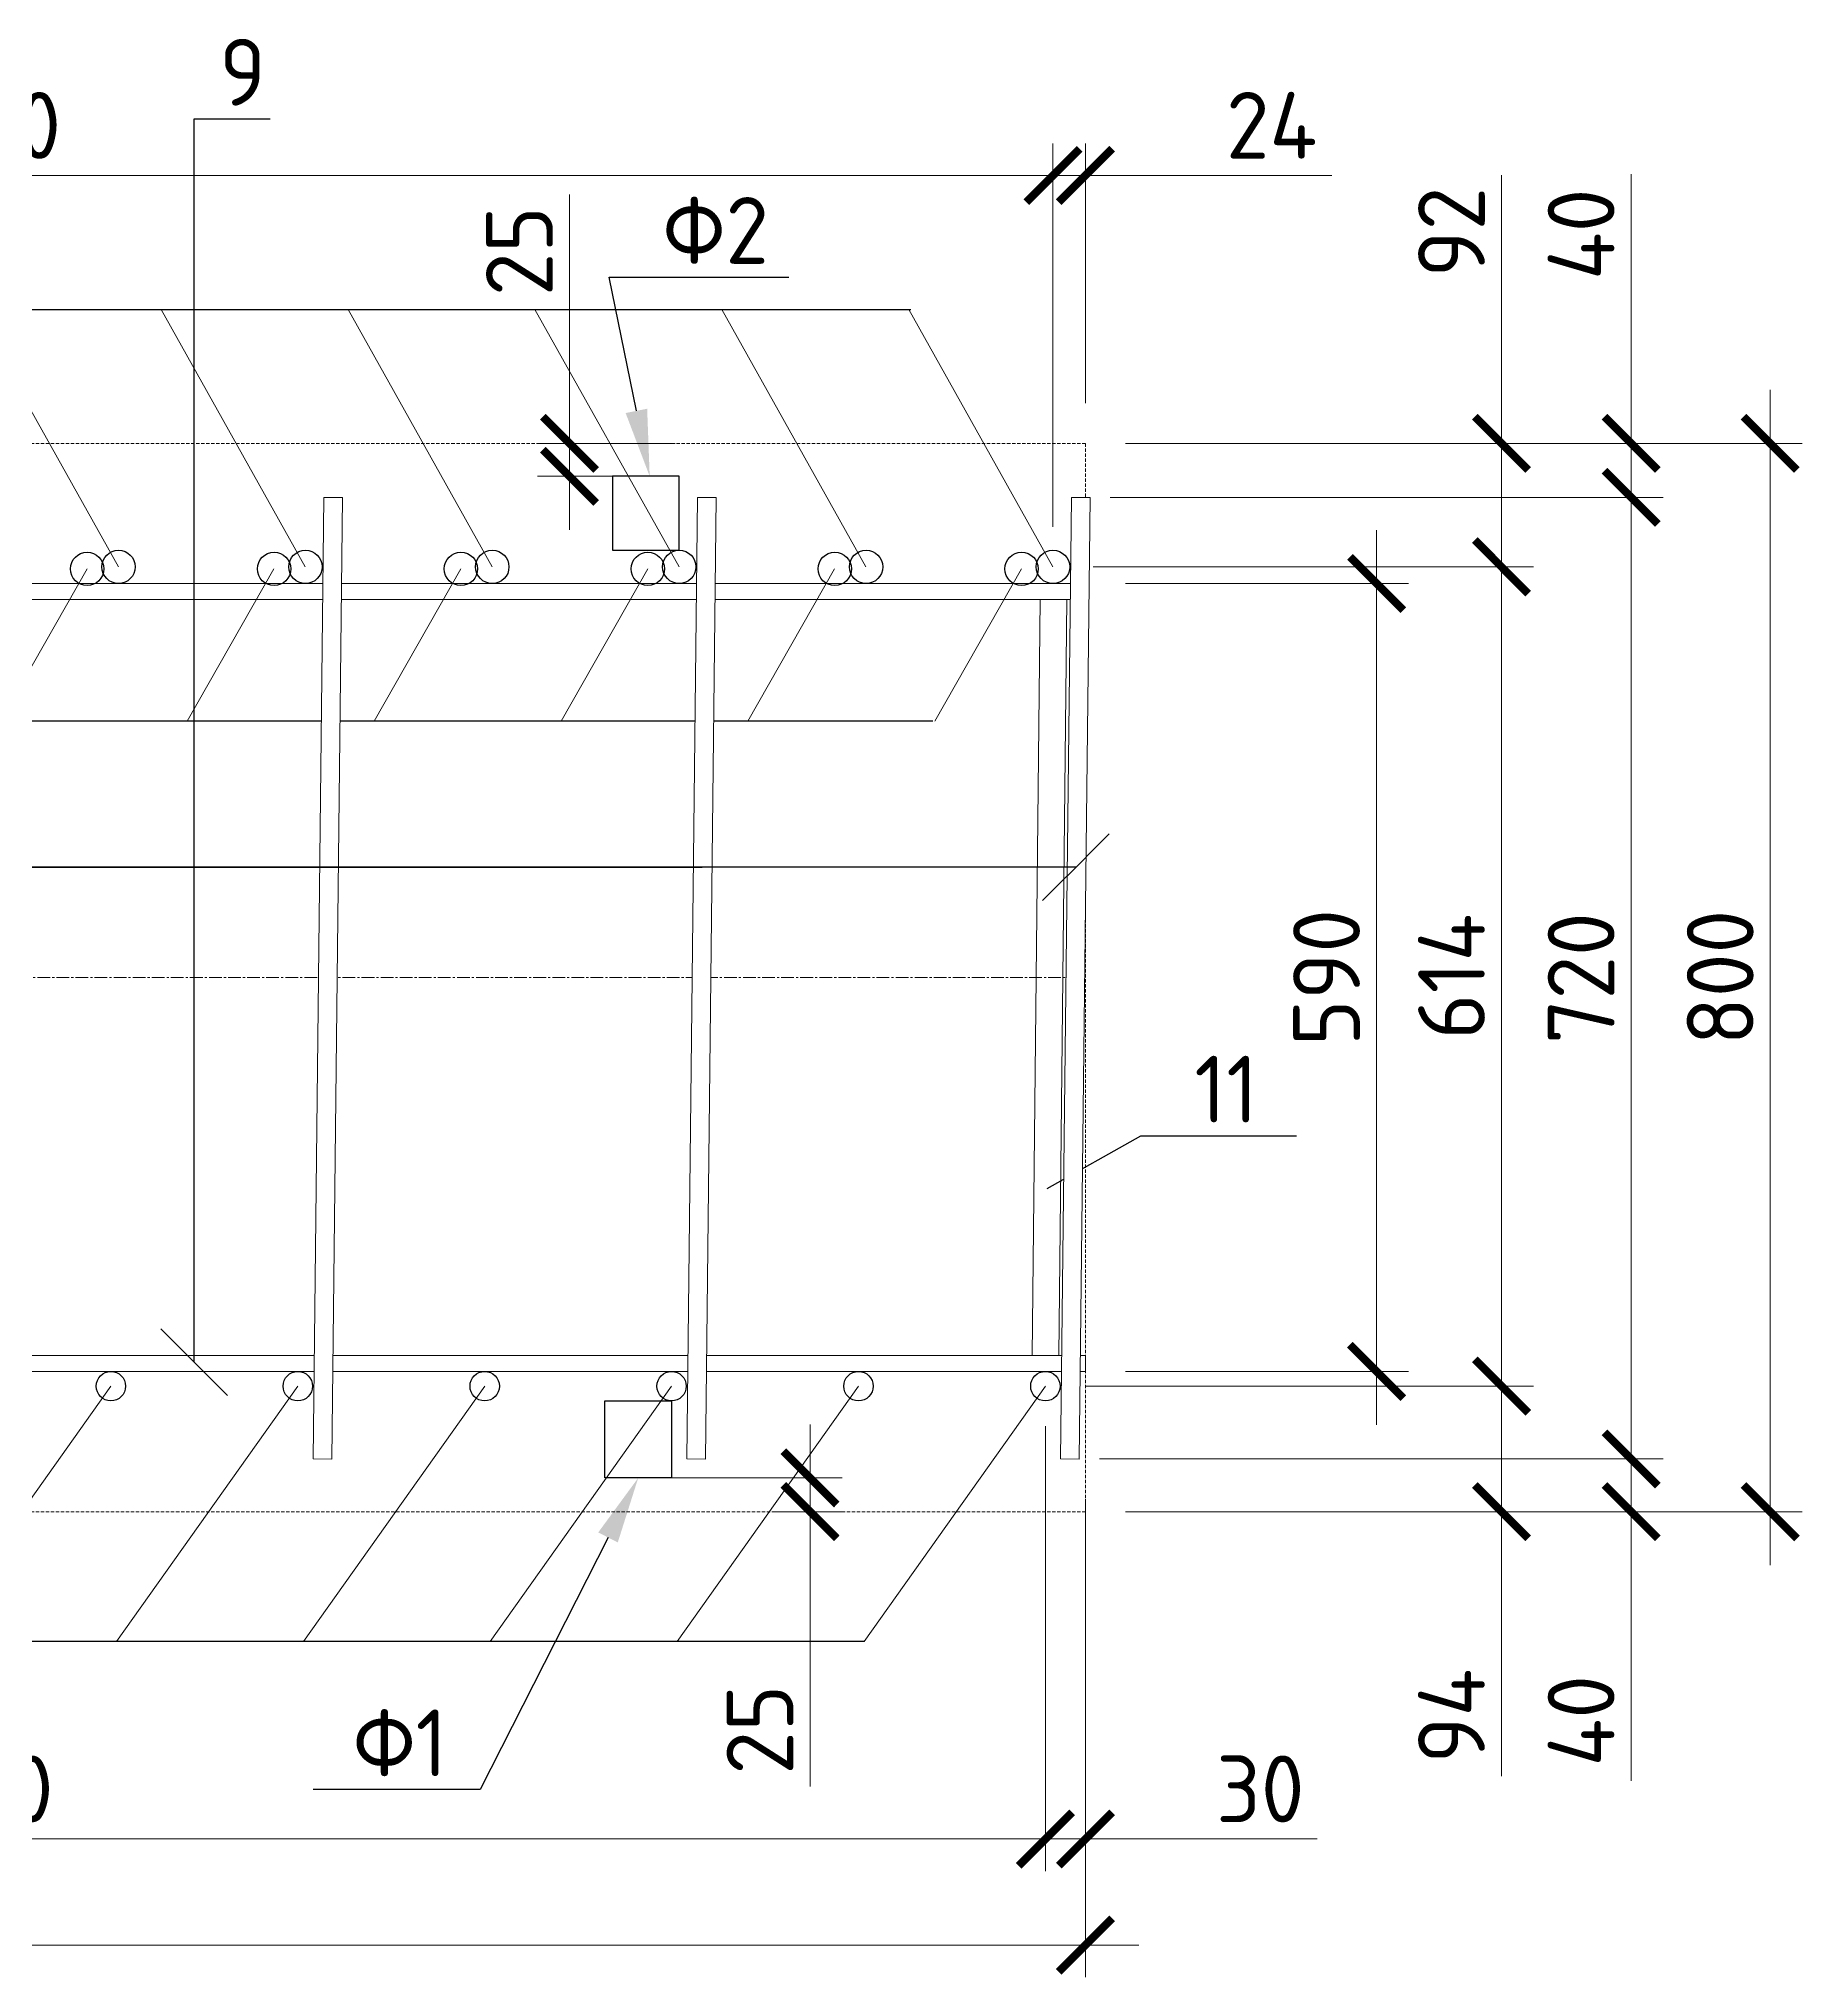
# Model space of a CAD drawing. Header units: millimetres. Extents: x -65574 to 111613, y -106550 to -50518.
# Drawn here: x 19927 to 21248, y -63992 to -62541 of the extents above; entities that cross this region are included whole.
import ezdxf
from ezdxf import colors
from ezdxf.entities.mleader import LeaderData, LeaderLine
from ezdxf.math import Vec2, Vec3

# ---------------------------------------------------------------- set-up
doc = ezdxf.new("R2010")
doc.units = ezdxf.units.MM
doc.linetypes.add('CENTER2', pattern=[28.575, 19.05, -3.175, 3.175, -3.175])
doc.linetypes.add('невидимая', pattern=[0.375, 0.25, -0.125])
doc.layers.get('Defpoints').update_dxf_attribs({"color": 6})
doc.styles.add('GOST-2.304_Type-B', font='GOST Common.ttf')
doc.dimstyles.new('УРСТ', dxfattribs={"dimtxt": 2.5, "dimasz": 2, "dimexe": 1.2, "dimexo": 1.5, "dimtad": 1, "dimdec": 0, "dimrnd": 1, "dimtxsty": 'GOST-2.304_Type-B', "dimblk": 'ARCHTICK', "dimcen": 2, "dimdle": 2, "dimazin": 3, "dimtfac": 1, "dimtdec": 0, "dimtmove": 1, "dimatfit": 0, "dimldrblk": 'NONE', "dimlwd": 15, "dimlwe": 15, "dimarcsym": 0})

# ---------------------------------------------------------------- blocks, each defined once
blk = doc.blocks.new('_ArchTick')
at = {"color": 0, "linetype": 'ByBlock', "const_width": 0.15}
blk.add_lwpolyline([(-0.5, -0.5), (0.5, 0.5)], dxfattribs=at)
blk = doc.blocks.new('*D309')
at = {"color": 0, "lineweight": 15, "ltscale": 100, "transparency": 16777216}
for p, q in [((18866.8, -62906.1), (18866.8, -62619)), ((20686.8, -62906.1), (20686.8, -62619)), ((18826.8, -62643), (20726.8, -62643))]:
    blk.add_line(p, q, dxfattribs=at)
at = {"layer": 'Defpoints', "color": 0, "lineweight": -2, "ltscale": 100, "transparency": 16777216}
for p in [(20686.8, -62643), (18866.8, -62936.1), (20686.8, -62936.1)]:
    blk.add_point(p, dxfattribs=at)
at = {"color": 0, "lineweight": 15, "ltscale": 100, "transparency": 16777216, "xscale": 40, "yscale": 40, "zscale": 40, "rotation": 180}
blk.add_blockref('_ArchTick', (18866.8, -62643), dxfattribs=at)
at = {"color": 0, "lineweight": 15, "ltscale": 100, "transparency": 16777216, "xscale": 40, "yscale": 40, "zscale": 40}
blk.add_blockref('_ArchTick', (20686.8, -62643), dxfattribs=at)
at = {"color": 0, "lineweight": 15, "ltscale": 100, "transparency": 16777216, "insert": (19776.8, -62605.5), "char_height": 50, "attachment_point": 5, "style": 'GOST-2.304_Type-B'}
blk.add_mtext('\\A1;13х140=1820', dxfattribs=at)
blk = doc.blocks.new('_None')
blk = doc.blocks.new('*D311')
at = {"color": 0, "lineweight": 15, "ltscale": 100, "transparency": 16777216}
for p, q in [((20686.8, -62906.1), (20686.8, -62619)), ((20711.1, -62813.6), (20711.1, -62619)), ((20686.8, -62643), (20646.8, -62643)), ((20686.8, -62643), (20711.1, -62643)), ((20686.8, -62643), (20711.1, -62643)), ((20711.1, -62643), (20751.1, -62643)), ((20895.6, -62643), (20711.1, -62643))]:
    blk.add_line(p, q, dxfattribs=at)
at = {"layer": 'Defpoints', "color": 0, "lineweight": -2, "ltscale": 100, "transparency": 16777216}
for p in [(20711.1, -62643), (20711.1, -62843.6), (20686.8, -62936.1)]:
    blk.add_point(p, dxfattribs=at)
at = {"color": 0, "lineweight": 15, "ltscale": 100, "transparency": 16777216, "xscale": 40, "yscale": 40, "zscale": 40}
blk.add_blockref('_ArchTick', (20686.8, -62643), dxfattribs=at)
at = {"color": 0, "lineweight": 15, "ltscale": 100, "transparency": 16777216, "xscale": 40, "yscale": 40, "zscale": 40, "rotation": 180}
blk.add_blockref('_ArchTick', (20711.1, -62643), dxfattribs=at)
at = {"color": 0, "lineweight": 15, "ltscale": 100, "transparency": 16777216, "insert": (20850.6, -62605.5), "char_height": 50, "attachment_point": 5, "style": 'GOST-2.304_Type-B'}
blk.add_mtext('\\A1;24', dxfattribs=at)
blk = doc.blocks.new('*D312')
at = {"color": 0, "lineweight": 15, "ltscale": 100, "transparency": 16777216}
for p, q in [((18861.1, -63579.6), (18861.1, -63912.7)), ((20681.1, -63579.6), (20681.1, -63912.7)), ((18821.1, -63888.7), (20721.1, -63888.7))]:
    blk.add_line(p, q, dxfattribs=at)
at = {"layer": 'Defpoints', "color": 0, "lineweight": -2, "ltscale": 100, "transparency": 16777216}
for p in [(18861.1, -63549.6), (20681.1, -63549.6), (20681.1, -63888.7)]:
    blk.add_point(p, dxfattribs=at)
at = {"color": 0, "lineweight": 15, "ltscale": 100, "transparency": 16777216, "xscale": 40, "yscale": 40, "zscale": 40, "rotation": 180}
blk.add_blockref('_ArchTick', (18861.1, -63888.7), dxfattribs=at)
at = {"color": 0, "lineweight": 15, "ltscale": 100, "transparency": 16777216, "xscale": 40, "yscale": 40, "zscale": 40}
blk.add_blockref('_ArchTick', (20681.1, -63888.7), dxfattribs=at)
at = {"color": 0, "lineweight": 15, "ltscale": 100, "transparency": 16777216, "insert": (19771.1, -63851.2), "char_height": 50, "attachment_point": 5, "style": 'GOST-2.304_Type-B'}
blk.add_mtext('\\A1;13х140=1820', dxfattribs=at)
blk = doc.blocks.new('*D314')
at = {"color": 0, "lineweight": 15, "ltscale": 100, "transparency": 16777216}
for p, q in [((20681.1, -63579.6), (20681.1, -63912.7)), ((20711.1, -63673.6), (20711.1, -63912.7)), ((20681.1, -63888.7), (20641.1, -63888.7)), ((20681.1, -63888.7), (20711.1, -63888.7)), ((20681.1, -63888.7), (20711.1, -63888.7)), ((20711.1, -63888.7), (20751.1, -63888.7)), ((20884.6, -63888.7), (20711.1, -63888.7))]:
    blk.add_line(p, q, dxfattribs=at)
at = {"layer": 'Defpoints', "color": 0, "lineweight": -2, "ltscale": 100, "transparency": 16777216}
for p in [(20681.1, -63549.6), (20711.1, -63643.6), (20711.1, -63888.7)]:
    blk.add_point(p, dxfattribs=at)
at = {"color": 0, "lineweight": 15, "ltscale": 100, "transparency": 16777216, "xscale": 40, "yscale": 40, "zscale": 40}
blk.add_blockref('_ArchTick', (20681.1, -63888.7), dxfattribs=at)
at = {"color": 0, "lineweight": 15, "ltscale": 100, "transparency": 16777216, "xscale": 40, "yscale": 40, "zscale": 40, "rotation": 180}
blk.add_blockref('_ArchTick', (20711.1, -63888.7), dxfattribs=at)
at = {"color": 0, "lineweight": 15, "ltscale": 100, "transparency": 16777216, "insert": (20842.1, -63851.2), "char_height": 50, "attachment_point": 5, "style": 'GOST-2.304_Type-B'}
blk.add_mtext('\\A1;30', dxfattribs=at)
blk = doc.blocks.new('*D315')
at = {"color": 0, "lineweight": 15, "ltscale": 100, "transparency": 16777216}
for p, q in [((20929.2, -62908.6), (20929.2, -63578.6)), ((20741.1, -62948.6), (20953.2, -62948.6)), ((20741.1, -63538.6), (20953.2, -63538.6))]:
    blk.add_line(p, q, dxfattribs=at)
at = {"layer": 'Defpoints', "color": 0, "lineweight": -2, "ltscale": 100, "transparency": 16777216}
for p in [(20711.1, -62948.6), (20711.1, -63538.6), (20929.2, -63538.6)]:
    blk.add_point(p, dxfattribs=at)
at = {"color": 0, "lineweight": 15, "ltscale": 100, "transparency": 16777216, "xscale": 40, "yscale": 40, "zscale": 40}
for p, rotation in [((20929.2, -62948.6), 90), ((20929.2, -63538.6), 270)]:
    blk.add_blockref('_ArchTick', p, dxfattribs=dict(at, rotation=rotation))
at = {"color": 0, "lineweight": 15, "ltscale": 100, "transparency": 16777216, "insert": (20891.7, -63243.6), "char_height": 50, "attachment_point": 5, "rotation": 90, "style": 'GOST-2.304_Type-B'}
blk.add_mtext('\\A1;590', dxfattribs=at)
blk = doc.blocks.new('*D316')
at = {"color": 0, "lineweight": 15, "ltscale": 100, "transparency": 16777216}
for p, q in [((21022.8, -62896.1), (21022.8, -63589.6)), ((20716.8, -62936.1), (21046.8, -62936.1)), ((20711.1, -63549.6), (21046.8, -63549.6))]:
    blk.add_line(p, q, dxfattribs=at)
at = {"layer": 'Defpoints', "color": 0, "lineweight": -2, "ltscale": 100, "transparency": 16777216}
for p in [(20686.8, -62936.1), (20681.1, -63549.6), (21022.8, -63549.6)]:
    blk.add_point(p, dxfattribs=at)
at = {"color": 0, "lineweight": 15, "ltscale": 100, "transparency": 16777216, "xscale": 40, "yscale": 40, "zscale": 40}
for p, rotation in [((21022.8, -62936.1), 90), ((21022.8, -63549.6), 270)]:
    blk.add_blockref('_ArchTick', p, dxfattribs=dict(at, rotation=rotation))
at = {"color": 0, "lineweight": 15, "ltscale": 100, "transparency": 16777216, "insert": (20985.3, -63242.9), "char_height": 50, "attachment_point": 5, "rotation": 90, "style": 'GOST-2.304_Type-B'}
blk.add_mtext('\\A1;614', dxfattribs=at)
blk = doc.blocks.new('*D317')
at = {"color": 0, "lineweight": 15, "ltscale": 100, "transparency": 16777216}
for p, q in [((21022.8, -63549.6), (21022.8, -63509.6)), ((20711.1, -63549.6), (21046.8, -63549.6)), ((21022.8, -63549.6), (21022.8, -63643.6)), ((21022.8, -63549.6), (21022.8, -63643.6)), ((20741.1, -63643.6), (21046.8, -63643.6)), ((21022.8, -63643.6), (21022.8, -63683.6)), ((21022.8, -63841.6), (21022.8, -63643.6))]:
    blk.add_line(p, q, dxfattribs=at)
at = {"layer": 'Defpoints', "color": 0, "lineweight": -2, "ltscale": 100, "transparency": 16777216}
for p in [(20681.1, -63549.6), (20711.1, -63643.6), (21022.8, -63643.6)]:
    blk.add_point(p, dxfattribs=at)
at = {"color": 0, "lineweight": 15, "ltscale": 100, "transparency": 16777216, "xscale": 40, "yscale": 40, "zscale": 40}
for p, rotation in [((21022.8, -63549.6), 270), ((21022.8, -63643.6), 90)]:
    blk.add_blockref('_ArchTick', p, dxfattribs=dict(at, rotation=rotation))
at = {"color": 0, "lineweight": 15, "ltscale": 100, "transparency": 16777216, "insert": (20985.3, -63796.6), "char_height": 50, "attachment_point": 5, "rotation": 90, "style": 'GOST-2.304_Type-B'}
blk.add_mtext('\\A1;94', dxfattribs=at)
blk = doc.blocks.new('*D318')
at = {"color": 0, "lineweight": 15, "ltscale": 100, "transparency": 16777216}
for p, q in [((21022.8, -62642.9), (21022.8, -62843.6)), ((21022.8, -62843.6), (21022.8, -62803.6)), ((20741.1, -62843.6), (21046.8, -62843.6)), ((21022.8, -62936.1), (21022.8, -62843.6)), ((21022.8, -62936.1), (21022.8, -62843.6)), ((20716.8, -62936.1), (21046.8, -62936.1)), ((21022.8, -62936.1), (21022.8, -62976.1))]:
    blk.add_line(p, q, dxfattribs=at)
at = {"layer": 'Defpoints', "color": 0, "lineweight": -2, "ltscale": 100, "transparency": 16777216}
for p in [(20711.1, -62843.6), (21022.8, -62843.6), (20686.8, -62936.1)]:
    blk.add_point(p, dxfattribs=at)
at = {"color": 0, "lineweight": 15, "ltscale": 100, "transparency": 16777216, "xscale": 40, "yscale": 40, "zscale": 40}
for p, rotation in [((21022.8, -62843.6), 270), ((21022.8, -62936.1), 90)]:
    blk.add_blockref('_ArchTick', p, dxfattribs=dict(at, rotation=rotation))
at = {"color": 0, "lineweight": 15, "ltscale": 100, "transparency": 16777216, "insert": (20985.3, -62685.4), "char_height": 50, "attachment_point": 5, "rotation": 90, "style": 'GOST-2.304_Type-B'}
blk.add_mtext('\\A1;92', dxfattribs=at)
blk = doc.blocks.new('*D319')
at = {"color": 0, "lineweight": 15, "ltscale": 100, "transparency": 16777216}
for p, q in [((21224.1, -62803.6), (21224.1, -63683.6)), ((20741.1, -62843.6), (21248.1, -62843.6)), ((20741.1, -63643.6), (21248.1, -63643.6))]:
    blk.add_line(p, q, dxfattribs=at)
at = {"layer": 'Defpoints', "color": 0, "lineweight": -2, "ltscale": 100, "transparency": 16777216}
for p in [(20711.1, -62843.6), (20711.1, -63643.6), (21224.1, -63643.6)]:
    blk.add_point(p, dxfattribs=at)
at = {"color": 0, "lineweight": 15, "ltscale": 100, "transparency": 16777216, "xscale": 40, "yscale": 40, "zscale": 40}
for p, rotation in [((21224.1, -62843.6), 90), ((21224.1, -63643.6), 270)]:
    blk.add_blockref('_ArchTick', p, dxfattribs=dict(at, rotation=rotation))
at = {"color": 0, "lineweight": 15, "ltscale": 100, "transparency": 16777216, "insert": (21186.6, -63243.6), "char_height": 50, "attachment_point": 5, "rotation": 90, "style": 'GOST-2.304_Type-B'}
blk.add_mtext('\\A1;800', dxfattribs=at)
blk = doc.blocks.new('*D320')
at = {"color": 0, "lineweight": 15, "ltscale": 100, "transparency": 16777216}
for p, q in [((21119.9, -62844.1), (21119.9, -63644.1)), ((20729.6, -62884.1), (21143.9, -62884.1)), ((20721.6, -63604.1), (21143.9, -63604.1))]:
    blk.add_line(p, q, dxfattribs=at)
at = {"layer": 'Defpoints', "color": 0, "lineweight": -2, "ltscale": 100, "transparency": 16777216}
for p in [(20699.6, -62884.1), (20691.6, -63604.1), (21119.9, -63604.1)]:
    blk.add_point(p, dxfattribs=at)
at = {"color": 0, "lineweight": 15, "ltscale": 100, "transparency": 16777216, "xscale": 40, "yscale": 40, "zscale": 40}
for p, rotation in [((21119.9, -62884.1), 90), ((21119.9, -63604.1), 270)]:
    blk.add_blockref('_ArchTick', p, dxfattribs=dict(at, rotation=rotation))
at = {"color": 0, "lineweight": 15, "ltscale": 100, "transparency": 16777216, "insert": (21082.4, -63244.1), "char_height": 50, "attachment_point": 5, "rotation": 90, "style": 'GOST-2.304_Type-B'}
blk.add_mtext('\\A1;720', dxfattribs=at)
blk = doc.blocks.new('*D321')
at = {"color": 0, "lineweight": 15, "ltscale": 100, "transparency": 16777216}
for p, q in [((21119.9, -62642.1), (21119.9, -62843.6)), ((21119.9, -62843.6), (21119.9, -62803.6)), ((20741.1, -62843.6), (21143.9, -62843.6)), ((21119.9, -62884.1), (21119.9, -62843.6)), ((21119.9, -62884.1), (21119.9, -62843.6)), ((20729.6, -62884.1), (21143.9, -62884.1)), ((21119.9, -62884.1), (21119.9, -62924.1))]:
    blk.add_line(p, q, dxfattribs=at)
at = {"layer": 'Defpoints', "color": 0, "lineweight": -2, "ltscale": 100, "transparency": 16777216}
for p in [(20711.1, -62843.6), (21119.9, -62843.6), (20699.6, -62884.1)]:
    blk.add_point(p, dxfattribs=at)
at = {"color": 0, "lineweight": 15, "ltscale": 100, "transparency": 16777216, "xscale": 40, "yscale": 40, "zscale": 40}
for p, rotation in [((21119.9, -62843.6), 270), ((21119.9, -62884.1), 90)]:
    blk.add_blockref('_ArchTick', p, dxfattribs=dict(at, rotation=rotation))
at = {"color": 0, "lineweight": 15, "ltscale": 100, "transparency": 16777216, "insert": (21082.4, -62687.1), "char_height": 50, "attachment_point": 5, "rotation": 90, "style": 'GOST-2.304_Type-B'}
blk.add_mtext('\\A1;40', dxfattribs=at)
blk = doc.blocks.new('_Oblique')
at = {"color": 0, "linetype": 'ByBlock', "lineweight": -2}
blk.add_line((-0.5, -0.5), (0.5, 0.5), dxfattribs=at)
blk = doc.blocks.new('*D341')
at = {"color": 0, "lineweight": 15, "ltscale": 100, "transparency": 16777216}
for p, q in [((21119.9, -63604.1), (21119.9, -63564.1)), ((20721.6, -63604.1), (21143.9, -63604.1)), ((21119.9, -63604.1), (21119.9, -63643.6)), ((21119.9, -63604.1), (21119.9, -63643.6)), ((20741.1, -63643.6), (21143.9, -63643.6)), ((21119.9, -63643.6), (21119.9, -63683.6)), ((21119.9, -63845.2), (21119.9, -63643.6))]:
    blk.add_line(p, q, dxfattribs=at)
at = {"layer": 'Defpoints', "color": 0, "lineweight": -2, "ltscale": 100, "transparency": 16777216}
for p in [(20691.6, -63604.1), (20711.1, -63643.6), (21119.9, -63643.6)]:
    blk.add_point(p, dxfattribs=at)
at = {"color": 0, "lineweight": 15, "ltscale": 100, "transparency": 16777216, "xscale": 40, "yscale": 40, "zscale": 40}
for p, rotation in [((21119.9, -63604.1), 270), ((21119.9, -63643.6), 90)]:
    blk.add_blockref('_ArchTick', p, dxfattribs=dict(at, rotation=rotation))
at = {"color": 0, "lineweight": 15, "ltscale": 100, "transparency": 16777216, "insert": (21082.4, -63800.2), "char_height": 50, "attachment_point": 5, "rotation": 90, "style": 'GOST-2.304_Type-B'}
blk.add_mtext('\\A1;40', dxfattribs=at)
blk = doc.blocks.new('*D404')
at = {"color": 0, "lineweight": 15, "transparency": 16777216}
for p, q in [((20504.8, -63618.3), (20504.8, -63578.3)), ((20401.1, -63618.3), (20528.8, -63618.3)), ((20504.8, -63618.3), (20504.8, -63643.6)), ((20504.8, -63618.3), (20504.8, -63643.6)), ((20476.1, -63643.6), (20528.8, -63643.6)), ((20504.8, -63643.6), (20504.8, -63683.6)), ((20504.8, -63849.4), (20504.8, -63643.6))]:
    blk.add_line(p, q, dxfattribs=at)
at = {"layer": 'Defpoints', "color": 0, "lineweight": -2, "transparency": 16777216}
for p in [(20401.1, -63618.3), (20476.1, -63643.6), (20504.8, -63643.6)]:
    blk.add_point(p, dxfattribs=at)
at = {"color": 0, "lineweight": 15, "transparency": 16777216, "xscale": 40, "yscale": 40, "zscale": 40}
for p, rotation in [((20504.8, -63618.3), 270), ((20504.8, -63643.6), 90)]:
    blk.add_blockref('_ArchTick', p, dxfattribs=dict(at, rotation=rotation))
at = {"color": 0, "lineweight": 15, "transparency": 16777216, "insert": (20467.3, -63806.9), "char_height": 50, "attachment_point": 5, "rotation": 90, "style": 'GOST-2.304_Type-B'}
blk.add_mtext('\\A1;25', dxfattribs=at)
blk = doc.blocks.new('*U229')
at = {"linetype": 'ByBlock', "lineweight": 15, "ltscale": 100}
blk.add_lwpolyline([(52.8, -97.1), (-55.2, 95.6)], dxfattribs=at)
blk = doc.blocks.new('*U230')
at = {"color": 0, "linetype": 'ByBlock', "lineweight": -2, "transparency": 16777216}
for p in [(0, 0), (140, 0), (280, 0), (420, 0), (560, 0), (700, 0), (840, 0), (980, 0), (1120, 0), (1260, 0), (1400, 0), (1540, 0), (1680, 0), (1820, 0)]:
    blk.add_blockref('*U229', p, dxfattribs=at)
blk = doc.blocks.new('*D407')
at = {"color": 0, "lineweight": 15, "transparency": 16777216}
for p, q in [((20324.6, -62657.2), (20324.6, -62843.6)), ((20324.6, -62843.6), (20324.6, -62803.6)), ((20403.8, -62843.6), (20300.6, -62843.6)), ((20324.6, -62868.3), (20324.6, -62843.6)), ((20324.6, -62868.3), (20324.6, -62843.6)), ((20406.8, -62868.3), (20300.6, -62868.3)), ((20324.6, -62868.3), (20324.6, -62908.3))]:
    blk.add_line(p, q, dxfattribs=at)
at = {"layer": 'Defpoints', "color": 0, "lineweight": -2, "transparency": 16777216}
for p in [(20324.6, -62843.6), (20403.8, -62843.6), (20406.8, -62868.3)]:
    blk.add_point(p, dxfattribs=at)
at = {"color": 0, "lineweight": 15, "transparency": 16777216, "xscale": 40, "yscale": 40, "zscale": 40}
for p, rotation in [((20324.6, -62843.6), 270), ((20324.6, -62868.3), 90)]:
    blk.add_blockref('_ArchTick', p, dxfattribs=dict(at, rotation=rotation))
at = {"color": 0, "lineweight": 15, "transparency": 16777216, "insert": (20287.1, -62699.7), "char_height": 50, "attachment_point": 5, "rotation": 90, "style": 'GOST-2.304_Type-B'}
blk.add_mtext('\\A1;25', dxfattribs=at)
blk = doc.blocks.new('*D439')
at = {"color": 0, "lineweight": 15, "transparency": 16777216}
for p, q in [((18811.1, -63568.6), (18811.1, -63992.2)), ((20711.1, -63634.2), (20711.1, -63992.2)), ((18771.1, -63968.2), (20751.1, -63968.2))]:
    blk.add_line(p, q, dxfattribs=at)
at = {"layer": 'Defpoints', "color": 0, "lineweight": -2, "transparency": 16777216}
for p in [(18811.1, -63538.6), (20711.1, -63604.2), (20711.1, -63968.2)]:
    blk.add_point(p, dxfattribs=at)
at = {"color": 0, "lineweight": 15, "transparency": 16777216, "xscale": 40, "yscale": 40, "zscale": 40, "rotation": 180}
blk.add_blockref('_ArchTick', (18811.1, -63968.2), dxfattribs=at)
at = {"color": 0, "lineweight": 15, "transparency": 16777216, "xscale": 40, "yscale": 40, "zscale": 40}
blk.add_blockref('_ArchTick', (20711.1, -63968.2), dxfattribs=at)
at = {"color": 0, "lineweight": 15, "transparency": 16777216, "insert": (19761.1, -63930.7), "char_height": 50, "attachment_point": 5, "style": 'GOST-2.304_Type-B'}
blk.add_mtext('\\A1;1900', dxfattribs=at)
blk = doc.blocks.new('*U268')
at = {"lineweight": 30}
blk.add_circle((0, 0), 12.5, dxfattribs=at)
blk = doc.blocks.new('*U273')
at = {"color": 0, "linetype": 'ByBlock', "lineweight": -2, "transparency": 16777216}
for p in [(0, 0), (140, 0), (280, 0), (420, 0), (560, 0), (700, 0), (840, 0), (980, 0), (1120, 0), (1260, 0), (1400, 0), (1540, 0), (1680, 0), (1820, 0)]:
    blk.add_blockref('*U268', p, dxfattribs=at)
blk = doc.blocks.new('*U262')
at = {"linetype": 'ByBlock', "lineweight": 15, "ltscale": 100}
blk.add_lwpolyline([(32, -57), (-32.9, 57)], dxfattribs=at)
blk = doc.blocks.new('*U263')
at = {"color": 0, "linetype": 'ByBlock', "lineweight": -2, "transparency": 16777216}
for p in [(0, 0), (140, 0), (280, 0), (420, 0), (560, 0), (700, 0), (840, 0), (980, 0), (1120, 0), (1260, 0), (1400, 0), (1540, 0), (1680, 0), (1820, 0)]:
    blk.add_blockref('*U262', p, dxfattribs=at)
blk = doc.blocks.new('*U261')
at = {"linetype": 'ByBlock', "lineweight": 15, "ltscale": 100}
blk.add_lwpolyline([(80.6, -95.6), (-55.2, 95.6)], dxfattribs=at)
blk = doc.blocks.new('*U254')
at = {"color": 0, "linetype": 'ByBlock', "lineweight": -2, "transparency": 16777216}
for p in [(0, 0), (140, 0), (280, 0), (420, 0), (560, 0), (700, 0), (840, 0), (980, 0), (1120, 0), (1260, 0), (1400, 0), (1540, 0), (1680, 0), (1820, 0)]:
    blk.add_blockref('*U261', p, dxfattribs=at)
blk = doc.blocks.new('*U259')
at = {"lineweight": 30, "ltscale": 100}
blk.add_circle((4.8, 2.7), 11, dxfattribs=at)
blk = doc.blocks.new('*U260')
at = {"color": 0, "linetype": 'ByBlock', "lineweight": -2, "transparency": 16777216}
for p in [(0, 0), (140, 0), (280, 0), (420, 0), (560, 0), (700, 0), (840, 0), (980, 0), (1120, 0), (1260, 0), (1400, 0), (1540, 0), (1680, 0), (1820, 0)]:
    blk.add_blockref('*U259', p, dxfattribs=at)
blk = doc.blocks.new('*U246')
at = {"lineweight": 30, "ltscale": 100}
blk.add_circle((0, 0), 12.5, dxfattribs=at)
blk = doc.blocks.new('*U247')
at = {"color": 0, "linetype": 'ByBlock', "lineweight": -2, "transparency": 16777216}
for p in [(0, 0), (140, 0), (280, 0), (420, 0), (560, 0), (700, 0), (840, 0), (980, 0), (1120, 0), (1260, 0), (1400, 0), (1540, 0), (1680, 0), (1820, 0)]:
    blk.add_blockref('*U246', p, dxfattribs=at)

msp = doc.modelspace()

# ---------------------------------------------------------------- linework, layer by layer
at = {"linetype": 'CENTER2', "lineweight": 5, "ltscale": 0.5}
msp.add_line((18811.6, -63243.6), (20711.6, -63243.6), dxfattribs=at)
at = {"linetype": 'невидимая', "lineweight": 15, "ltscale": 10}
msp.add_lwpolyline([(18811.1, -63643.6), (18811.1, -62843.6), (20711.1, -62843.6), (20711.1, -63643.6)], close=True, dxfattribs=at)
at = {"lineweight": 30, "ltscale": 100}
for points in [[(20406.8, -62868.3), (20356.8, -62868.3), (20356.8, -62923.6), (20406.8, -62923.6)], [(20401.1, -63618.3), (20351.1, -63618.3), (20351.1, -63560.6), (20401.1, -63560.6)]]:
    msp.add_lwpolyline(points, close=True, dxfattribs=at)
at = {"lineweight": 15}
for points in [[(18811.1, -62960.6), (18811.1, -62948.6), (20711.1, -62948.6), (20711.1, -62960.6)], [(20677.1, -62960.6), (20697.1, -62960.6), (20691.1, -63526.6), (20671.1, -63526.6)], [(18811.1, -63526.6), (18811.1, -63538.6), (20711.1, -63538.6), (20711.1, -63526.6)]]:
    msp.add_lwpolyline(points, close=True, dxfattribs=at)

# ---------------------------------------------------------------- block references
for name, p in [('*U230', (18813.9, -62839)), ('*U247', (18866.8, -62936.1)), ('*U273', (18843.3, -62937.6)), ('*U260', (18856.3, -63552.3))]:
    msp.add_blockref(name, p)
at = {"xscale": -1, "rotation": 180}
msp.add_blockref('*U263', (18811.2, -62994.6), dxfattribs=at)
at = {"color": 1, "xscale": -1, "rotation": 180}
msp.add_blockref('*U254', (18780.5, -63645.2), dxfattribs=at)

# ---------------------------------------------------------------- dimensions: what is measured, and where the dimension line sits
at = {"lineweight": 15, "ltscale": 100}
for base, p1, p2, picture, middle in [((20686.8, -62643), (18866.8, -62936.1), (20686.8, -62936.1), '*D309', (19776.8, -62605.5)), ((20681.1, -63888.7), (18861.1, -63549.6), (20681.1, -63549.6), '*D312', (19771.1, -63851.2))]:
    dim = msp.add_linear_dim(base=base, p1=p1, p2=p2, angle=0, text='13х140=<>', dimstyle='УРСТ', override={"dimscale": 0, "dimtxsty": 'GOST-2.304_Type-B'}, dxfattribs=at)
    dim.commit()
    dim.dimension.update_dxf_attribs({"geometry": picture, "text_midpoint": middle})
for base, p1, p2, angle, picture, middle in [((20711.1, -62643), (20686.8, -62936.1), (20711.1, -62843.6), 0, '*D311', (20850.6, -62637.8)), ((21022.8470729, -62843.6113853), (20686.7552487, -62936.1113853), (20711.1452789, -62843.6113853), 90, '*D318', (21026.7992288, -62685.3682998)), ((21119.948, -62843.6114), (20699.5924, -62884.0984), (20711.1453, -62843.6114), 90, '*D321', (21143.927, -62687.0558)), ((21022.8, -63643.6), (20681.1, -63549.6), (20711.1, -63643.6), 90, '*D317', (21017.4, -63796.6)), ((20711.1, -63888.7), (20681.1, -63549.6), (20711.1, -63643.6), 0, '*D314', (20842.1, -63881.2)), ((21119.948, -63643.6114), (20691.6075, -63604.0605), (20711.1453, -63643.6114), 270, '*D341', (21143.927, -63800.167))]:
    dim = msp.add_linear_dim(base=base, p1=p1, p2=p2, angle=angle, dimstyle='УРСТ', override={"dimscale": 0, "dimtxsty": 'GOST-2.304_Type-B'}, dxfattribs=at)
    dim.commit()
    dim.dimension.update_dxf_attribs({"geometry": picture, "text_midpoint": middle, "dimtype": 160})
at = {"lineweight": 15}
for base, p1, p2, picture, middle in [((20324.6, -62843.6), (20406.8, -62868.3), (20403.8, -62843.6), '*D407', (20305.9, -62699.7)), ((20504.8, -63643.6), (20401.1, -63618.3), (20476.1, -63643.6), '*D404', (20500.1, -63806.9))]:
    dim = msp.add_linear_dim(base=base, p1=p1, p2=p2, angle=90, dimstyle='УРСТ', override={"dimscale": 0, "dimexo": 0, "dimtxsty": 'GOST-2.304_Type-B'}, dxfattribs=at)
    dim.commit()
    dim.dimension.update_dxf_attribs({"geometry": picture, "text_midpoint": middle, "dimtype": 160})
at = {"lineweight": 15, "ltscale": 100}
for base, p1, p2, picture, middle in [((21224.1, -63643.6), (20711.1, -62843.6), (20711.1, -63643.6), '*D319', (21186.6, -63243.6)), ((21119.9, -63604.1), (20699.6, -62884.1), (20691.6, -63604.1), '*D320', (21082.4, -63244.1)), ((21022.8470729, -63549.6113853), (20686.7552487, -62936.1113853), (20681.1452789, -63549.6113853), '*D316', (20985.3470729, -63242.8613853)), ((20929.2, -63538.6), (20711.1, -62948.6), (20711.1, -63538.6), '*D315', (20891.7, -63243.6))]:
    dim = msp.add_linear_dim(base=base, p1=p1, p2=p2, angle=90, dimstyle='УРСТ', override={"dimscale": 0, "dimtxsty": 'GOST-2.304_Type-B'}, dxfattribs=at)
    dim.commit()
    dim.dimension.update_dxf_attribs({"geometry": picture, "text_midpoint": middle})
at = {"lineweight": 15}
dim = msp.add_linear_dim(base=(20711.1, -63968.2), p1=(18811.1, -63538.6), p2=(20711.1, -63604.2), angle=0, dimstyle='УРСТ', override={"dimscale": 0, "dimtxsty": 'GOST-2.304_Type-B'}, dxfattribs=at)
dim.commit()
dim.dimension.update_dxf_attribs({"geometry": '*D439', "text_midpoint": (19761.1, -63930.7)})

# ---------------------------------------------------------------- leaders
ml = msp.add_multileader_mtext('Standard', dxfattribs=at)
ml.set_content('9', color=256, style='GOST-2.304_Type-B')
ml.set_leader_properties()
ml.set_arrow_properties(name='OBLIQUE')
ml.build(insert=Vec2(0, 0))
ml.multileader.update_dxf_attribs({"text_left_attachment_type": 6, "text_right_attachment_type": 6, "dogleg_length": 2.5, "arrow_head_size": 50, "scale": 20})
ctx = ml.context
ctx.base_point, ctx.scale, ctx.char_height, ctx.arrow_head_size, ctx.plane_origin = Vec3(20060.3, -62600.7), 20, 50, 50, Vec3(20043.4, -62600.7)
ctx.left_attachment, ctx.right_attachment = 6, 6
notes = []
notes.append((ctx, [(0, (1, 1, 0), (20043.4, -62600.7), (1, 0), 16.8, [(1, [(20043.4, -63531.6), (20043.4, -62955.6)], 0, [])])]))
ctx.mtext.insert, ctx.mtext.flow_direction = Vec3(20062.3, -62540.7), 5
at = {"lineweight": 15, "ltscale": 100}
ml = msp.add_multileader_mtext('Standard', dxfattribs=at)
ml.set_content('Ф2', color=256, style='GOST-2.304_Type-B')
ml.set_leader_properties()
ml.build(insert=Vec2(0, 0))
ml.multileader.update_dxf_attribs({"text_left_attachment_type": 6, "text_right_attachment_type": 6, "dogleg_length": 1, "arrow_head_size": 50, "scale": 20})
ctx = ml.context
ctx.base_point, ctx.scale, ctx.char_height, ctx.arrow_head_size, ctx.landing_gap_size, ctx.plane_origin = Vec3(20374.4, -62719.2), 20, 50, 50, 20, Vec3(20158.8, -63537.4)
ctx.left_attachment, ctx.right_attachment = 6, 6
notes.append((ctx, [(0, (1, 1, 0), (20354.4, -62719.2), (1, 0), 20, [(0, [(20384.7, -62868.3)], 0, [])])]))
ctx.mtext.insert, ctx.mtext.flow_direction = Vec3(20394.4, -62659.2), 5
at = {"lineweight": 15}
ml = msp.add_multileader_mtext('Standard', dxfattribs=at)
ml.set_content('7', color=256, style='GOST-2.304_Type-B')
ml.set_leader_properties()
ml.set_arrow_properties(name='NONE')
ml.build(insert=Vec2(0, 0))
ml.multileader.update_dxf_attribs({"text_right_attachment_type": 6, "dogleg_length": 2.5, "arrow_head_size": 50, "scale": 20})
ctx = ml.context
ctx.base_point, ctx.scale, ctx.char_height, ctx.arrow_head_size, ctx.plane_origin = Vec3(18686.4, -62708.7), 20, 50, 50, Vec3(18732.3, -62743.7)
ctx.right_attachment, ctx.text_align_type = 6, 2
notes.append((ctx, [(0, (1, 1, 0), (18732.3, -62743.7), (-1, 0), 16.8, [(0, [(20580.3, -62743.7)], 0, [])])]))
ctx.mtext.insert, ctx.mtext.alignment, ctx.mtext.flow_direction = Vec3(18713.4, -62683.7), 3, 5
ml = msp.add_multileader_mtext('Standard', dxfattribs=at)
ml.set_content('1', color=256, style='GOST-2.304_Type-B')
ml.set_leader_properties()
ml.set_arrow_properties(name='NONE')
ml.build(insert=Vec2(0, 0))
ml.multileader.update_dxf_attribs({"text_right_attachment_type": 6, "dogleg_length": 2.5, "arrow_head_size": 50, "scale": 20})
ctx = ml.context
ctx.base_point, ctx.scale, ctx.char_height, ctx.arrow_head_size, ctx.plane_origin = Vec3(18693.2, -63016.6), 20, 50, 50, Vec3(18776.9, -63063.6)
ctx.right_attachment, ctx.text_align_type = 6, 2
notes.append((ctx, [(0, (1, 1, 0), (18776.9, -63051.6), (-1, 0), 64.7, [(0, [(20596.9, -63051.6)], 0, [])])]))
ctx.mtext.insert, ctx.mtext.alignment, ctx.mtext.flow_direction = Vec3(18710.2, -62991.6), 3, 5
at = {"lineweight": 15, "ltscale": 100}
ml = msp.add_multileader_mtext('Standard', dxfattribs=at)
ml.set_content('11', color=256, style='GOST-2.304_Type-B')
ml.set_leader_properties()
ml.set_arrow_properties(name='NONE')
ml.build(insert=Vec2(0, 0))
ml.multileader.update_dxf_attribs({"text_left_attachment_type": 6, "text_right_attachment_type": 6, "dogleg_length": 1, "arrow_head_size": 50, "scale": 20})
ctx = ml.context
ctx.base_point, ctx.scale, ctx.char_height, ctx.arrow_head_size, ctx.landing_gap_size, ctx.plane_origin = Vec3(20772.7, -63362.2), 20, 50, 50, 20, Vec3(20947.2, -63757.2)
ctx.left_attachment, ctx.right_attachment = 6, 6
notes.append((ctx, [(1, (1, 1, 0), (20752.7, -63362.2), (1, 0), 20, [(0, [(20682.4, -63401.7)], 0, [])])]))
ctx.mtext.insert, ctx.mtext.flow_direction = Vec3(20792.7, -63302.2), 5
ml = msp.add_multileader_mtext('Standard', dxfattribs=at)
ml.set_content('Ф1', color=256, style='GOST-2.304_Type-B')
ml.set_leader_properties()
ml.build(insert=Vec2(0, 0))
ml.multileader.update_dxf_attribs({"text_left_attachment_type": 6, "text_right_attachment_type": 6, "dogleg_length": 1, "arrow_head_size": 50, "scale": 20})
ctx = ml.context
ctx.base_point, ctx.scale, ctx.char_height, ctx.arrow_head_size, ctx.landing_gap_size, ctx.plane_origin = Vec3(20142.3, -63851.7), 20, 50, 50, 20, Vec3(20230, -62952.3)
ctx.left_attachment, ctx.right_attachment = 6, 6
notes.append((ctx, [(1, (1, 1, 0), (20257.6, -63851.7), (-1, 0), 10.3, [(0, [(20376.1, -63618.3)], 0, [])])]))
ctx.mtext.insert, ctx.mtext.flow_direction = Vec3(20162.3, -63791.7), 5
at = {"lineweight": 15}
ml = msp.add_multileader_mtext('Standard', dxfattribs=at)
ml.set_content('8', color=256, style='GOST-2.304_Type-B')
ml.set_leader_properties()
ml.set_arrow_properties(name='NONE')
ml.build(insert=Vec2(0, 0))
ml.multileader.update_dxf_attribs({"text_right_attachment_type": 6, "dogleg_length": 2.5, "arrow_head_size": 50, "scale": 20})
ctx = ml.context
ctx.base_point, ctx.scale, ctx.char_height, ctx.arrow_head_size, ctx.plane_origin = Vec3(18646.3, -63705.8), 20, 50, 50, Vec3(18725.3, -63740.8)
ctx.right_attachment, ctx.text_align_type = 6, 2
notes.append((ctx, [(0, (1, 1, 0), (18725.3, -63740.8), (-1, 0), 50.1, [(0, [(20545.3, -63740.8)], 0, [])])]))
ctx.mtext.insert, ctx.mtext.alignment, ctx.mtext.flow_direction = Vec3(18673.3, -63680.8), 3, 5
for ctx, leaders in notes:
    for number, flags, end, landing, length, lines in leaders:
        leader = LeaderData()
        leader.index, (leader.has_last_leader_line, leader.has_dogleg_vector, leader.attachment_direction) = number, flags
        leader.last_leader_point, leader.dogleg_vector, leader.dogleg_length = Vec3(end), Vec3(landing), length
        for number, points, colour, breaks in lines:
            line = LeaderLine()
            line.index, line.vertices, line.color, line.breaks = number, Vec3.list(points), colors.encode_raw_color(colour), breaks
            leader.lines.append(line)
        ctx.leaders.append(leader)

# ---------------------------------------------------------------- next in the draw order: wipeouts: each hides what was drawn before it
for points in [[(20140.6, -62884.1), (20154.6, -62884.2), (20146.5, -63604.2), (20132.5, -63604.1)], [(20420.6, -62884.1), (20434.6, -62884.2), (20426.5, -63604.2), (20412.5, -63604.1)], [(20700.6, -62884.1), (20714.6, -62884.2), (20706.5, -63604.2), (20692.5, -63604.1)]]:
    msp.add_wipeout(points)

# ---------------------------------------------------------------- next in the draw order: linework, layer by layer
for points in [[(20146.5, -63604.2), (20132.5, -63604.1), (20140.6, -62884.1), (20154.6, -62884.2)], [(20426.5, -63604.2), (20412.5, -63604.1), (20420.6, -62884.1), (20434.6, -62884.2)], [(20706.5, -63604.2), (20692.5, -63604.1), (20700.6, -62884.1), (20714.6, -62884.2)]]:
    msp.add_lwpolyline(points, close=True, dxfattribs=at)

# ---------------------------------------------------------------- next in the draw order: leaders
ml = msp.add_multileader_mtext('Standard', dxfattribs=at)
ml.set_content('10', color=256, style='GOST-2.304_Type-B')
ml.set_leader_properties()
ml.set_arrow_properties(name='OBLIQUE')
ml.build(insert=Vec2(0, 0))
ml.multileader.update_dxf_attribs({"text_left_attachment_type": 6, "text_right_attachment_type": 6, "dogleg_length": 0.842, "arrow_head_size": 50, "scale": 20})
ctx = ml.context
ctx.base_point, ctx.scale, ctx.char_height, ctx.arrow_head_size, ctx.plane_origin = Vec3(18661.7, -63161), 20, 50, 50, Vec3(18728.8, -63173)
ctx.left_attachment, ctx.right_attachment = 6, 6
notes = []
notes.append((ctx, [(0, (1, 1, 0), (18732.6, -63161), (-1, 0), 16.8, [(5, [(20703.9, -63161), (18883.9, -63161), (19163.9, -63161), (19443.9, -63161), (20143.9, -63161), (20423.9, -63161)], 0, [])])]))
ctx.mtext.insert, ctx.mtext.flow_direction = Vec3(18663.7, -63101), 5
for ctx, leaders in notes:
    for number, flags, end, landing, length, lines in leaders:
        leader = LeaderData()
        leader.index, (leader.has_last_leader_line, leader.has_dogleg_vector, leader.attachment_direction) = number, flags
        leader.last_leader_point, leader.dogleg_vector, leader.dogleg_length = Vec3(end), Vec3(landing), length
        for number, points, colour, breaks in lines:
            line = LeaderLine()
            line.index, line.vertices, line.color, line.breaks = number, Vec3.list(points), colors.encode_raw_color(colour), breaks
            leader.lines.append(line)
        ctx.leaders.append(leader)

doc.saveas('drawing.dxf')
